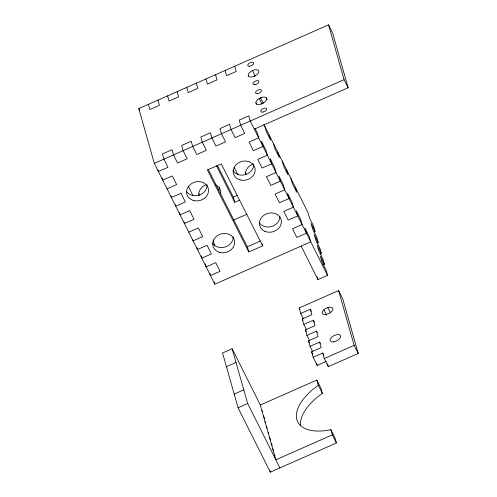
<?xml version="1.0" encoding="UTF-8"?>
<svg xmlns="http://www.w3.org/2000/svg" width="497" height="497" viewBox="0 0 497 497"><rect width="100%" height="100%" fill="white"/><g stroke="black" fill="none" stroke-linecap="round" stroke-linejoin="round"><path stroke-width="0.75" d="M219.047 189.916L219.401 187.381M220.693 193.842C221.463 189.947 218.786 186.126 215.269 184.629M256.651 104.407L255.974 103.059A5.834 2.951 -26.6 0 1 259.217 98.536L261.087 97.58M261.521 103.935L262.037 103.668A5.834 2.951 -26.6 0 0 266.634 98.456M255.166 128.58L257.197 132.637L258.67 137.824L249.072 142.061L253.414 150.728L263.012 146.497L261.54 141.303L265.883 149.976L267.355 155.17L257.757 159.4L262.099 168.073L271.691 163.836L270.225 158.649L274.561 167.315L276.034 172.509L266.442 176.739L270.784 185.412L280.376 181.175L278.904 175.988L283.247 184.66L284.719 189.848L275.127 194.085L279.469 202.751L289.061 198.52L287.589 193.327L291.932 201.999L293.404 207.187L283.806 211.424L288.148 220.096L297.746 215.86L296.274 210.666L300.617 219.339L302.089 224.532L292.491 228.763L296.833 237.436L306.425 233.199L304.959 228.011L309.302 236.678L310.768 241.871L214.828 284.209L154.319 163.376L138.787 108.582L328.542 24.85L332.605 32.964L348.136 87.758L254.327 129.158M154.319 163.376L344.073 79.644L328.542 24.85M167.067 188.835L176.659 184.598L172.322 175.932L162.724 180.162L162.097 177.938M205.547 184.896C201.44 186.512 198.11 190.997 198.974 195.52M188.773 232.186L198.371 227.949L202.714 236.622L193.116 240.859L192.699 239.374M233.596 220.115L246.978 214.213M313.725 232.093L315.098 231.49L313.545 226.011L309.482 217.897L307.929 212.418L263.845 124.38M316.831 243.052L318.204 242.449L316.651 236.97L312.588 228.856L311.035 223.377L315.098 231.49M319.938 254.01L321.31 253.408L319.757 247.928L315.694 239.815L314.141 234.335L318.204 242.449M323.044 264.969L324.417 264.367L322.864 258.887L318.801 250.774L317.248 245.294L321.31 253.408M301.176 246.102L317.931 279.556L327.523 275.326L325.97 269.846L321.907 261.733L320.354 256.253L324.417 264.367M303.437 318.857L300.728 313.445L299.175 307.966L338.619 290.565L342.681 298.678L358.213 353.473L328.362 366.643L324.299 358.53L322.746 353.05L313.153 357.281L317.216 365.401L326.125 361.468M300.728 313.445L310.321 309.215L311.339 311.24M260.322 405.005L232.149 348.739L222.55 352.976L238.088 407.77L270.325 472.15L336.419 442.982L334.947 437.795L330.884 429.675A48.526 24.558 -26.6 0 1 296.871 419.704A48.526 24.558 -26.6 0 1 318.297 385.268L316.825 380.075L260.322 405.005L275.854 459.8L332.356 434.869L330.884 429.675M306.543 329.815L303.835 324.404L302.282 318.925L311.874 314.694L310.321 309.215M303.835 324.404L313.427 320.174L314.446 322.199M309.65 340.774L306.941 335.363L305.388 329.884L314.98 325.653L313.427 320.174M226.439 366.674L236.032 362.437M306.941 335.363L316.533 331.132L317.21 332.481M312.756 351.733L310.047 346.322L308.494 340.843L318.086 336.612L316.533 331.132M310.047 346.322L319.639 342.091L320.317 343.439M313.153 357.281L311.6 351.801L321.192 347.571L319.639 342.091M234.205 394.071L243.797 389.834M324.299 358.53L354.15 345.359L338.619 290.565M238.088 407.77L247.68 403.533L232.149 348.739M239.622 200.192L234.764 202.316L233.292 197.129L237.454 195.302M262.037 243.679L262.671 245.903L248.792 251.96L247.32 246.773L260.503 241.014M252.271 70.692L253.88 70.065A5.802 2.932 -26.6 0 1 258.875 71.276A5.802 2.932 -26.6 0 1 254.588 76.109M254.806 76.029L253.197 76.656A5.802 2.932 -26.6 0 1 248.295 75.824M260.211 98.027L260.571 97.841A5.834 2.951 -26.6 0 1 266.262 97.779L266.777 98.71M261.919 103.73L260.633 104.165A5.834 2.951 -26.6 0 1 256.346 103.736L255.831 102.798M198.825 193.811L199.713 194.743M262.671 245.903L221.277 163.929L207.386 169.974L248.792 251.96M208.038 168.986L247.32 246.773M344.073 79.644L348.136 87.758M266.262 97.779L267.28 99.81M255.197 76.016L252.482 70.605A5.802 2.932 -26.6 0 0 248.202 75.022L248.307 75.942M260.571 97.841L263.28 103.252M259.217 98.536L261.925 103.948M327.523 275.326L250.264 121.038L248.792 115.851L239.2 120.081L240.666 125.275L244.735 133.389L235.137 137.626L231.074 129.506L229.602 124.318L220.009 128.549L221.482 133.743L225.545 141.856L215.947 146.093L211.884 137.973L210.411 132.786L200.819 137.017L202.291 142.21L206.354 150.324L196.762 154.561L192.699 146.441L191.227 141.254L181.629 145.484L183.101 150.678L187.164 158.791L177.572 163.022L173.509 154.909L172.037 149.721L162.444 153.952L163.911 159.146L167.98 167.259L158.381 171.49L157.965 170.011M354.15 345.359L358.213 353.473M327.815 307.562L330.524 312.973M323.938 309.755A5.84 2.957 -26.6 0 0 325.951 314.471A5.84 2.957 -26.6 0 0 332.835 308.314A5.84 2.957 -26.6 0 0 323.938 309.755L326.647 315.166M234.137 167.284L237.939 174.869M322.746 353.05L323.764 355.075M299.175 307.966L299.853 309.32M302.282 318.925L302.959 320.279M305.388 329.884L306.4 331.915M308.494 340.843L309.507 342.874M311.6 351.801L312.955 354.51M217.406 165.402L233.292 197.129M216.462 165.768L234.764 202.316M316.825 380.075L320.888 388.188L322.36 393.382A48.526 24.558 -26.6 0 0 300.523 425.718M318.297 385.268L322.36 393.382M332.356 434.869L336.419 442.982M188.195 186.114L193.047 195.793M138.787 108.582L139.464 109.936M261.876 410.485L262.553 411.839M263.429 415.964L264.783 418.673M264.982 421.444L265.659 422.798M266.535 426.923L267.212 428.277M268.088 432.402L268.765 433.757M269.641 437.882L270.66 439.913M271.194 443.361L272.213 445.393M272.747 448.841L273.766 450.872M274.301 454.32L274.978 455.674M247.68 403.533L279.923 467.919M295.237 187.077L296.709 192.271L292.366 183.598L290.894 178.404M317.154 276.817L317.931 279.556M286.552 169.738L288.024 174.925L283.681 166.259L282.215 161.065M277.873 152.393L279.345 157.586L275.003 148.914L273.53 143.726M269.188 135.054L270.66 140.247L266.317 131.575L264.845 126.387M327.585 363.903L328.362 366.643M234.733 66.244L236.199 71.438L226.607 75.668L225.135 70.481M316.632 363.344L317.216 365.401M215.543 74.712L217.015 79.905L207.417 84.136L205.944 78.948M196.352 83.179L197.825 88.373L188.233 92.604L186.76 87.416M177.162 91.647L178.634 96.84L169.042 101.071L167.57 95.884M213.089 239.995L214.766 245.916M269.747 470.094L270.325 472.15M214.195 281.985L214.828 284.209M209.852 273.313L210.486 275.537L220.078 271.306L215.735 262.633L206.143 266.864L205.304 263.901M157.978 100.114L159.45 105.308L149.852 109.539L148.379 104.351M201.173 255.974L201.801 258.198L211.393 253.961L207.056 245.294L197.458 249.525L196.831 247.301M184.014 222.035L184.437 223.513L194.029 219.283L189.686 210.61L180.094 214.847L179.46 212.623M175.329 204.689L175.752 206.174L185.344 201.944L181.001 193.271L171.409 197.502L170.987 196.023M246.282 174.217A10.977 9.424 -15.8 0 1 245.139 172.714M245.481 174.41A10.977 9.424 -15.8 0 1 253.427 163.979M233.199 236.814A11.108 9.536 -15.8 0 1 225.091 247.028A11.108 9.536 -15.8 0 1 212.53 243.182M207.069 184.642A11.108 9.536 -15.8 0 1 199.309 195.048A11.108 9.536 -15.8 0 1 186.58 191.562M253.718 164.544A11.108 9.536 -15.8 0 1 245.406 174.64A11.108 9.536 -15.8 0 1 232.944 170.589M279.91 216.729A11.108 9.536 -15.8 0 1 271.623 226.526A11.108 9.536 -15.8 0 1 259.316 222.762M193.376 200.453A11.108 9.536 -15.8 0 0 208.467 189.214A11.108 9.536 -15.8 0 0 190.854 184.095A11.108 9.536 -15.8 0 0 193.376 200.453M240.169 179.926A11.108 9.536 -15.8 0 0 255.067 168.483A11.108 9.536 -15.8 0 0 237.336 163.631A11.108 9.536 -15.8 0 0 240.169 179.926M264.764 231.248A11.108 9.536 -15.8 0 0 281.383 221.923A11.108 9.536 -15.8 0 0 265.007 214.549A11.108 9.536 -15.8 0 0 264.764 231.248M219.842 252.42A11.108 9.536 -15.8 0 0 234.528 240.759A11.108 9.536 -15.8 0 0 216.673 236.193A11.108 9.536 -15.8 0 0 219.842 252.42M249.643 66.225A3.218 1.628 -26.6 0 0 253.65 62.914A3.218 1.628 -26.6 0 0 248.86 63.479A3.218 1.628 -26.6 0 0 249.643 66.225M254.874 84.683A3.218 1.628 -26.6 0 0 258.881 81.371A3.218 1.628 -26.6 0 0 254.091 81.937A3.218 1.628 -26.6 0 0 254.874 84.683M257.415 93.647A3.218 1.628 -26.6 0 0 261.422 90.336A3.218 1.628 -26.6 0 0 256.632 90.901A3.218 1.628 -26.6 0 0 257.415 93.647M262.64 112.092A3.218 1.628 -26.6 0 0 266.647 108.775A3.218 1.628 -26.6 0 0 261.863 109.346A3.218 1.628 -26.6 0 0 262.64 112.092M333.406 341.88A5.79 2.932 -26.6 0 0 340.619 335.91A5.79 2.932 -26.6 0 0 331.996 336.935A5.79 2.932 -26.6 0 0 333.406 341.88"/></g></svg>
